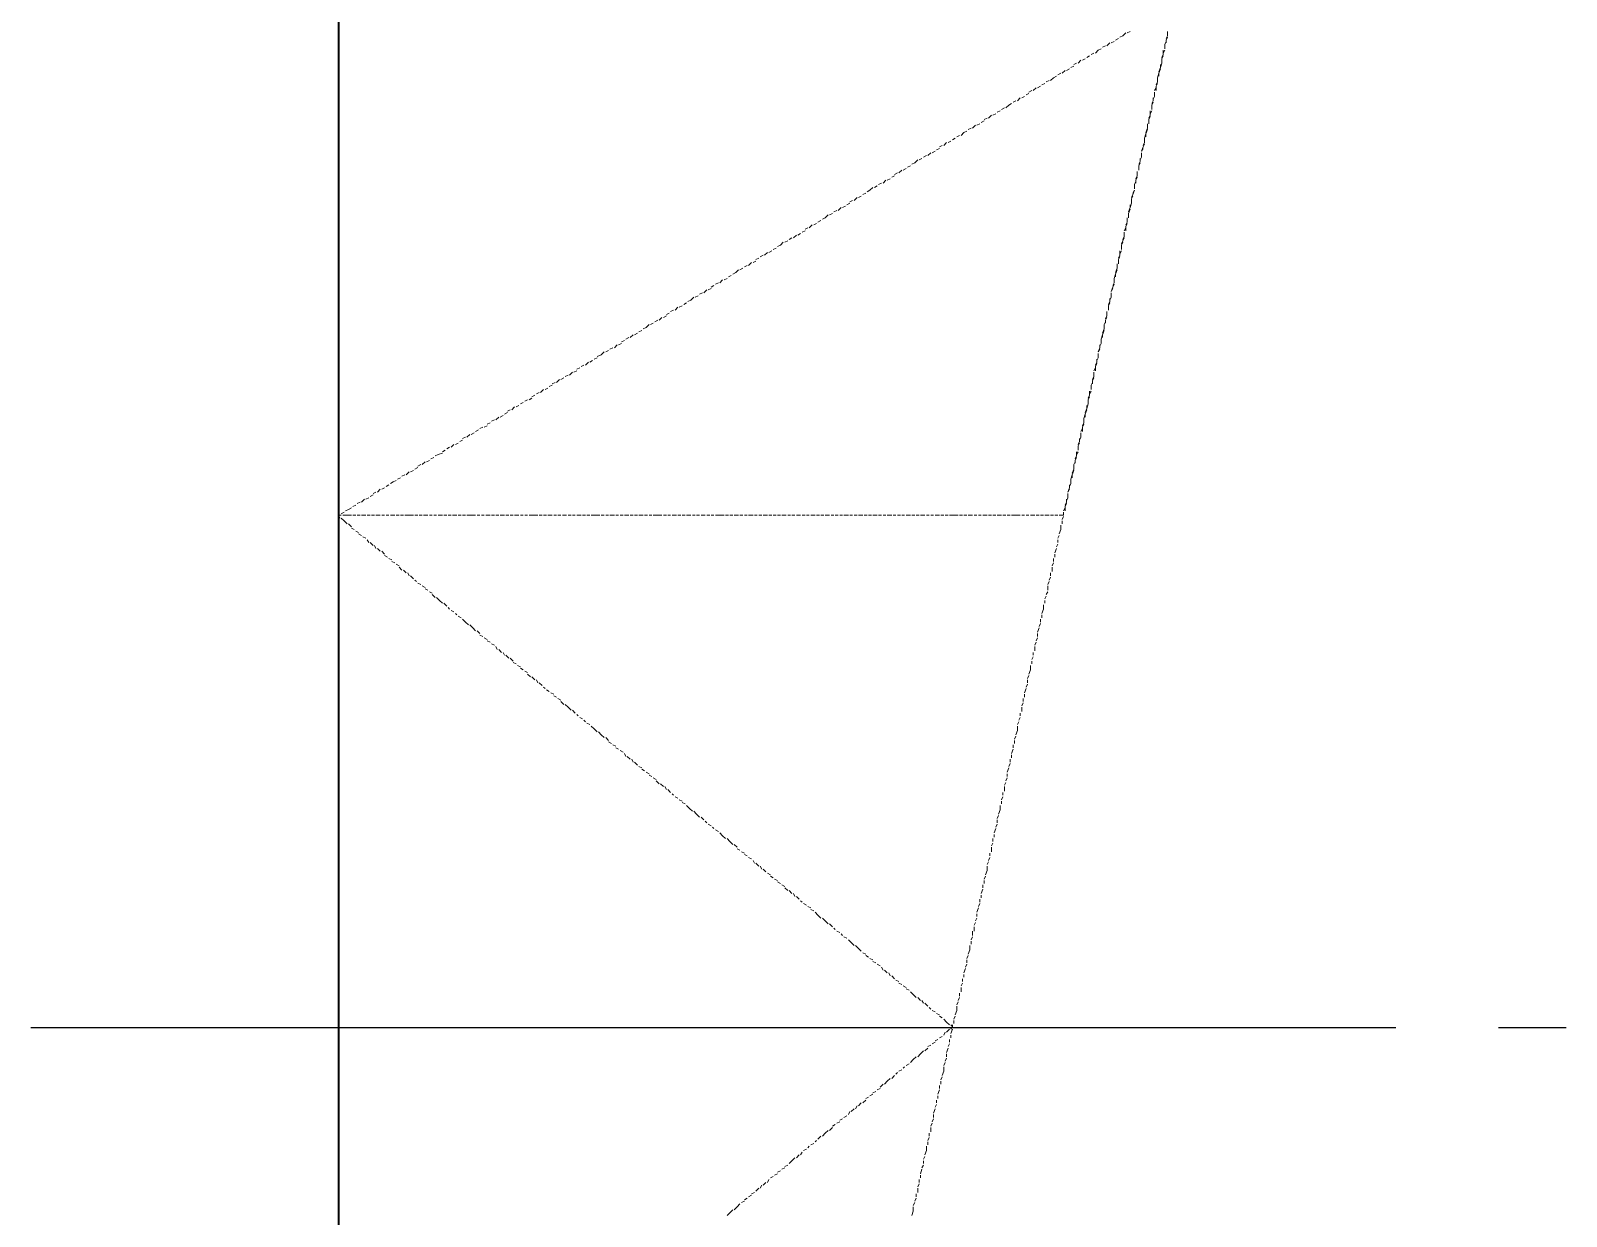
# Model space of a CAD drawing. Extents: x 8 to 21351, y 0 to 420.
# Drawn here: x 15657.5 to 15680, y 200.54 to 217.92 of the extents above; entities that cross this region are included whole.
import ezdxf

# ---------------------------------------------------------------- set-up
doc = ezdxf.new("R2010")
doc.units = 0

msp = doc.modelspace()

# ---------------------------------------------------------------- linework, layer by layer
at = {"color": 7, "lineweight": 40}
msp.add_line((15662.008, 262.065), (15662.008, 174.561), dxfattribs=at)
at = {"lineweight": 25}
for p, q in [((15662.008, 221.911), (15662.008, 201.909)), ((15677.502, 203.306), (15657.499, 203.306)), ((15679.999, 203.306), (15679.005, 203.306))]:
    msp.add_line(p, q, dxfattribs=at)
at = {"color": 7, "lineweight": 5}
for p, q in [((15662.008, 217.911), (15662.008, 217.847)), ((15662.008, 217.826), (15662.008, 217.784)), ((15673.395, 217.784), (15673.438, 217.805)), ((15673.459, 217.826), (15673.501, 217.847)), ((15673.501, 217.847), (15673.544, 217.89)), ((15673.565, 217.89), (15673.607, 217.911)), ((15674.157, 217.847), (15674.136, 217.805)), ((15674.136, 217.784), (15674.157, 217.826)), ((15674.157, 217.847), (15674.157, 217.911)), ((15674.157, 217.911), (15674.157, 217.869)), ((15662.008, 217.763), (15662.008, 217.72)), ((15662.008, 217.699), (15662.008, 217.636)), ((15662.008, 217.636), (15662.008, 217.572)), ((15673.036, 217.572), (15673.078, 217.593)), ((15673.099, 217.593), (15673.141, 217.636)), ((15673.141, 217.636), (15673.184, 217.657)), ((15673.205, 217.678), (15673.247, 217.699)), ((15673.268, 217.699), (15673.311, 217.742)), ((15673.332, 217.742), (15673.374, 217.763)), ((15674.094, 217.572), (15674.094, 217.636)), ((15674.115, 217.636), (15674.094, 217.593)), ((15674.115, 217.72), (15674.136, 217.763)), ((15674.115, 217.72), (15674.115, 217.657)), ((15674.115, 217.657), (15674.115, 217.699)), ((15674.136, 217.784), (15674.136, 217.742)), ((15662.008, 217.551), (15662.008, 217.509)), ((15662.008, 217.488), (15662.008, 217.445)), ((15662.008, 217.424), (15662.008, 217.361)), ((15672.676, 217.339), (15672.718, 217.361)), ((15672.739, 217.382), (15672.782, 217.403)), ((15672.782, 217.424), (15672.824, 217.445)), ((15672.845, 217.445), (15672.887, 217.488)), ((15672.909, 217.488), (15672.951, 217.509)), ((15672.972, 217.53), (15673.014, 217.551)), ((15674.052, 217.382), (15674.03, 217.318)), ((15674.03, 217.297), (15674.052, 217.361)), ((15674.073, 217.445), (15674.052, 217.382)), ((15674.052, 217.382), (15674.052, 217.424)), ((15674.094, 217.572), (15674.073, 217.53)), ((15674.073, 217.509), (15674.094, 217.551)), ((15674.073, 217.509), (15674.073, 217.466)), ((15674.073, 217.445), (15674.073, 217.488)), ((15662.008, 217.339), (15662.008, 217.297)), ((15662.008, 217.276), (15662.008, 217.233)), ((15662.008, 217.212), (15662.008, 217.149)), ((15662.008, 217.128), (15662.008, 217.085)), ((15672.316, 217.128), (15672.358, 217.149)), ((15672.379, 217.17), (15672.422, 217.191)), ((15672.443, 217.191), (15672.485, 217.233)), ((15672.485, 217.233), (15672.528, 217.255)), ((15672.549, 217.276), (15672.591, 217.297)), ((15672.612, 217.297), (15672.655, 217.339)), ((15674.009, 217.17), (15673.988, 217.128)), ((15673.988, 217.107), (15674.009, 217.149)), ((15674.009, 217.233), (15674.03, 217.297)), ((15674.009, 217.233), (15674.009, 217.191)), ((15674.009, 217.17), (15674.009, 217.212)), ((15674.03, 217.297), (15674.03, 217.255)), ((15662.008, 217.064), (15662.008, 217.022)), ((15662.008, 217.001), (15662.008, 216.937)), ((15662.008, 216.916), (15662.008, 216.874)), ((15671.956, 216.895), (15671.998, 216.937)), ((15672.02, 216.937), (15672.062, 216.958)), ((15672.083, 216.98), (15672.125, 217.001)), ((15672.125, 217.022), (15672.168, 217.043)), ((15672.189, 217.043), (15672.231, 217.085)), ((15672.252, 217.085), (15672.295, 217.107)), ((15673.967, 216.958), (15673.946, 216.916)), ((15673.946, 216.895), (15673.946, 216.937)), ((15673.967, 217.043), (15673.988, 217.085)), ((15673.967, 216.958), (15673.967, 217.022)), ((15673.967, 217.022), (15673.967, 216.98)), ((15673.988, 217.107), (15673.988, 217.043)), ((15662.008, 216.852), (15662.008, 216.81)), ((15662.008, 216.789), (15662.008, 216.726)), ((15662.008, 216.726), (15662.008, 216.662)), ((15671.533, 216.641), (15671.575, 216.683)), ((15671.596, 216.683), (15671.639, 216.704)), ((15671.66, 216.726), (15671.702, 216.747)), ((15671.723, 216.768), (15671.766, 216.789)), ((15671.787, 216.789), (15671.829, 216.831)), ((15671.829, 216.831), (15671.871, 216.852)), ((15671.893, 216.874), (15671.935, 216.895)), ((15673.903, 216.683), (15673.882, 216.641)), ((15673.903, 216.683), (15673.903, 216.747)), ((15673.925, 216.747), (15673.903, 216.704)), ((15673.946, 216.895), (15673.925, 216.852)), ((15673.925, 216.831), (15673.946, 216.874)), ((15673.925, 216.831), (15673.925, 216.768)), ((15673.925, 216.768), (15673.925, 216.81)), ((15662.008, 216.641), (15662.008, 216.599)), ((15662.008, 216.577), (15662.008, 216.535)), ((15662.008, 216.514), (15662.008, 216.45)), ((15671.236, 216.471), (15671.279, 216.493)), ((15671.3, 216.493), (15671.342, 216.535)), ((15671.363, 216.535), (15671.406, 216.556)), ((15671.427, 216.577), (15671.469, 216.599)), ((15671.469, 216.62), (15671.512, 216.641)), ((15673.861, 216.493), (15673.84, 216.429)), ((15673.84, 216.408), (15673.861, 216.471)), ((15673.861, 216.556), (15673.861, 216.493)), ((15673.861, 216.493), (15673.861, 216.535)), ((15673.882, 216.62), (15673.903, 216.662)), ((15673.882, 216.62), (15673.882, 216.577)), ((15673.882, 216.556), (15673.882, 216.599)), ((15662.008, 216.429), (15662.008, 216.387)), ((15662.008, 216.366), (15662.008, 216.323)), ((15662.008, 216.302), (15662.008, 216.239)), ((15670.813, 216.218), (15670.855, 216.239)), ((15670.877, 216.239), (15670.919, 216.281)), ((15670.94, 216.281), (15670.982, 216.302)), ((15671.004, 216.323), (15671.046, 216.345)), ((15671.067, 216.366), (15671.109, 216.387)), ((15671.131, 216.387), (15671.173, 216.429)), ((15671.173, 216.429), (15671.215, 216.45)), ((15673.819, 216.281), (15673.798, 216.239)), ((15673.798, 216.218), (15673.819, 216.26)), ((15673.819, 216.345), (15673.84, 216.408)), ((15673.819, 216.345), (15673.819, 216.302)), ((15673.819, 216.281), (15673.819, 216.323)), ((15673.84, 216.408), (15673.84, 216.366)), ((15662.008, 216.218), (15662.008, 216.175)), ((15662.008, 216.154), (15662.008, 216.112)), ((15662.008, 216.09), (15662.008, 216.027)), ((15662.008, 216.006), (15662.008, 215.964)), ((15670.453, 215.985), (15670.496, 216.027)), ((15670.517, 216.027), (15670.559, 216.048)), ((15670.58, 216.069), (15670.623, 216.09)), ((15670.644, 216.09), (15670.686, 216.133)), ((15670.707, 216.133), (15670.75, 216.154)), ((15670.771, 216.175), (15670.813, 216.196)), ((15673.755, 216.006), (15673.734, 215.964)), ((15673.776, 216.069), (15673.755, 216.027)), ((15673.755, 216.006), (15673.755, 216.048)), ((15673.798, 216.218), (15673.776, 216.154)), ((15673.776, 216.154), (15673.798, 216.196)), ((15673.776, 216.069), (15673.776, 216.133)), ((15673.776, 216.133), (15673.776, 216.09)), ((15662.008, 215.942), (15662.008, 215.9)), ((15662.008, 215.879), (15662.008, 215.815)), ((15662.008, 215.815), (15662.008, 215.752)), ((15670.115, 215.773), (15670.157, 215.794)), ((15670.157, 215.815), (15670.199, 215.836)), ((15670.22, 215.836), (15670.263, 215.879)), ((15670.284, 215.879), (15670.326, 215.9)), ((15670.347, 215.921), (15670.39, 215.942)), ((15670.411, 215.964), (15670.453, 215.985)), ((15673.713, 215.794), (15673.692, 215.752)), ((15673.713, 215.794), (15673.713, 215.858)), ((15673.713, 215.858), (15673.713, 215.815)), ((15673.734, 215.942), (15673.755, 215.985)), ((15673.734, 215.942), (15673.734, 215.879)), ((15673.734, 215.879), (15673.734, 215.921)), ((15662.008, 215.731), (15662.008, 215.688)), ((15662.008, 215.667), (15662.008, 215.625)), ((15662.008, 215.604), (15662.008, 215.54)), ((15669.755, 215.561), (15669.797, 215.583)), ((15669.797, 215.583), (15669.839, 215.625)), ((15669.861, 215.625), (15669.903, 215.646)), ((15669.924, 215.667), (15669.966, 215.688)), ((15669.988, 215.688), (15670.03, 215.731)), ((15670.051, 215.731), (15670.093, 215.752)), ((15673.649, 215.519), (15673.671, 215.583)), ((15673.671, 215.583), (15673.649, 215.54)), ((15673.671, 215.667), (15673.692, 215.709)), ((15673.671, 215.667), (15673.671, 215.604)), ((15673.671, 215.604), (15673.671, 215.646)), ((15673.692, 215.731), (15673.713, 215.773)), ((15673.692, 215.731), (15673.692, 215.688)), ((15662.008, 215.519), (15662.008, 215.477)), ((15662.008, 215.456), (15662.008, 215.413)), ((15662.008, 215.392), (15662.008, 215.328)), ((15669.331, 215.286), (15669.374, 215.328)), ((15669.395, 215.328), (15669.437, 215.35)), ((15669.458, 215.371), (15669.501, 215.392)), ((15669.501, 215.413), (15669.543, 215.434)), ((15669.564, 215.434), (15669.607, 215.477)), ((15669.628, 215.477), (15669.67, 215.498)), ((15669.691, 215.519), (15669.734, 215.54)), ((15673.607, 215.328), (15673.586, 215.265)), ((15673.628, 215.392), (15673.607, 215.328)), ((15673.607, 215.328), (15673.607, 215.371)), ((15673.649, 215.519), (15673.628, 215.477)), ((15673.628, 215.456), (15673.649, 215.498)), ((15673.628, 215.456), (15673.628, 215.413)), ((15673.628, 215.392), (15673.628, 215.434)), ((15662.008, 215.307), (15662.008, 215.265)), ((15662.008, 215.244), (15662.008, 215.202)), ((15662.008, 215.18), (15662.008, 215.117)), ((15669.035, 215.117), (15669.077, 215.138)), ((15669.099, 215.159), (15669.141, 215.18)), ((15669.141, 215.18), (15669.183, 215.223)), ((15669.204, 215.223), (15669.247, 215.244)), ((15669.268, 215.265), (15669.31, 215.286)), ((15673.565, 215.117), (15673.544, 215.075)), ((15673.565, 215.18), (15673.565, 215.138)), ((15673.565, 215.117), (15673.565, 215.159)), ((15673.586, 215.244), (15673.607, 215.307)), ((15673.586, 215.18), (15673.586, 215.244)), ((15673.586, 215.244), (15673.586, 215.202)), ((15662.008, 215.096), (15662.008, 215.053)), ((15662.008, 215.032), (15662.008, 214.99)), ((15662.008, 214.969), (15662.008, 214.905)), ((15662.008, 214.905), (15662.008, 214.842)), ((15668.612, 214.863), (15668.654, 214.884)), ((15668.675, 214.884), (15668.718, 214.926)), ((15668.739, 214.926), (15668.781, 214.947)), ((15668.802, 214.969), (15668.845, 214.99)), ((15668.845, 215.011), (15668.887, 215.032)), ((15668.908, 215.032), (15668.95, 215.075)), ((15668.972, 215.075), (15669.014, 215.096)), ((15673.522, 214.905), (15673.501, 214.863)), ((15673.501, 214.842), (15673.522, 214.884)), ((15673.522, 214.99), (15673.544, 215.032)), ((15673.522, 214.905), (15673.522, 214.969)), ((15673.522, 214.969), (15673.522, 214.926)), ((15673.544, 215.053), (15673.565, 215.096)), ((15673.544, 215.053), (15673.544, 214.99)), ((15662.008, 214.821), (15662.008, 214.778)), ((15662.008, 214.757), (15662.008, 214.715)), ((15662.008, 214.693), (15662.008, 214.63)), ((15668.252, 214.63), (15668.294, 214.672)), ((15668.315, 214.672), (15668.358, 214.693)), ((15668.379, 214.715), (15668.421, 214.736)), ((15668.442, 214.757), (15668.485, 214.778)), ((15668.485, 214.778), (15668.527, 214.821)), ((15668.548, 214.821), (15668.591, 214.842)), ((15673.459, 214.63), (15673.459, 214.693)), ((15673.48, 214.693), (15673.459, 214.651)), ((15673.501, 214.842), (15673.48, 214.799)), ((15673.48, 214.778), (15673.501, 214.821)), ((15673.48, 214.778), (15673.48, 214.715)), ((15673.48, 214.715), (15673.48, 214.757)), ((15662.008, 214.609), (15662.008, 214.566)), ((15662.008, 214.545), (15662.008, 214.503)), ((15662.008, 214.482), (15662.008, 214.418)), ((15667.892, 214.418), (15667.934, 214.44)), ((15667.956, 214.461), (15667.998, 214.482)), ((15668.019, 214.482), (15668.061, 214.524)), ((15668.083, 214.524), (15668.125, 214.545)), ((15668.125, 214.566), (15668.167, 214.588)), ((15668.188, 214.609), (15668.231, 214.63)), ((15673.417, 214.44), (15673.395, 214.376)), ((15673.417, 214.503), (15673.417, 214.44)), ((15673.417, 214.44), (15673.417, 214.482)), ((15673.459, 214.63), (15673.438, 214.588)), ((15673.438, 214.566), (15673.459, 214.609)), ((15673.438, 214.566), (15673.438, 214.524)), ((15673.438, 214.503), (15673.438, 214.545)), ((15662.008, 214.397), (15662.008, 214.355)), ((15662.008, 214.334), (15662.008, 214.291)), ((15662.008, 214.27), (15662.008, 214.207)), ((15667.532, 214.207), (15667.575, 214.228)), ((15667.596, 214.228), (15667.638, 214.27)), ((15667.659, 214.27), (15667.702, 214.291)), ((15667.723, 214.312), (15667.765, 214.334)), ((15667.786, 214.355), (15667.829, 214.376)), ((15667.829, 214.376), (15667.871, 214.418)), ((15673.374, 214.228), (15673.353, 214.185)), ((15673.353, 214.164), (15673.374, 214.207)), ((15673.374, 214.291), (15673.395, 214.355)), ((15673.374, 214.291), (15673.374, 214.249)), ((15673.374, 214.228), (15673.374, 214.27)), ((15673.395, 214.355), (15673.417, 214.418)), ((15673.395, 214.355), (15673.395, 214.312)), ((15662.008, 214.185), (15662.008, 214.143)), ((15662.008, 214.122), (15662.008, 214.08)), ((15662.008, 214.059), (15662.008, 213.995)), ((15662.008, 213.995), (15662.008, 213.931)), ((15667.172, 213.974), (15667.215, 214.016)), ((15667.236, 214.016), (15667.278, 214.037)), ((15667.299, 214.059), (15667.342, 214.08)), ((15667.363, 214.08), (15667.405, 214.122)), ((15667.426, 214.122), (15667.469, 214.143)), ((15667.469, 214.164), (15667.511, 214.185)), ((15673.332, 214.016), (15673.311, 213.974)), ((15673.311, 213.953), (15673.311, 213.995)), ((15673.353, 214.164), (15673.332, 214.101)), ((15673.332, 214.101), (15673.353, 214.143)), ((15673.332, 214.016), (15673.332, 214.08)), ((15673.332, 214.08), (15673.332, 214.037)), ((15662.008, 213.91), (15662.008, 213.868)), ((15662.008, 213.847), (15662.008, 213.804)), ((15662.008, 213.783), (15662.008, 213.72)), ((15666.813, 213.762), (15666.855, 213.783)), ((15666.876, 213.804), (15666.918, 213.826)), ((15666.94, 213.826), (15666.982, 213.868)), ((15667.003, 213.868), (15667.045, 213.889)), ((15667.067, 213.91), (15667.109, 213.931)), ((15667.13, 213.953), (15667.172, 213.974)), ((15673.268, 213.741), (15673.268, 213.804)), ((15673.268, 213.804), (15673.268, 213.762)), ((15673.311, 213.953), (15673.29, 213.91)), ((15673.29, 213.889), (15673.311, 213.931)), ((15673.29, 213.889), (15673.29, 213.826)), ((15673.29, 213.826), (15673.29, 213.868)), ((15662.008, 213.699), (15662.008, 213.656)), ((15662.008, 213.635), (15662.008, 213.593)), ((15662.008, 213.572), (15662.008, 213.508)), ((15666.41, 213.508), (15666.453, 213.529)), ((15666.474, 213.55), (15666.516, 213.572)), ((15666.516, 213.572), (15666.559, 213.614)), ((15666.58, 213.614), (15666.622, 213.635)), ((15666.643, 213.656), (15666.686, 213.678)), ((15666.707, 213.678), (15666.749, 213.72)), ((15666.77, 213.72), (15666.813, 213.741)), ((15673.226, 213.55), (15673.205, 213.487)), ((15673.205, 213.466), (15673.226, 213.529)), ((15673.226, 213.614), (15673.247, 213.656)), ((15673.226, 213.614), (15673.226, 213.55)), ((15673.226, 213.55), (15673.226, 213.593)), ((15673.268, 213.741), (15673.247, 213.699)), ((15673.247, 213.678), (15673.268, 213.72)), ((15673.247, 213.678), (15673.247, 213.635)), ((15662.008, 213.487), (15662.008, 213.445)), ((15662.008, 213.423), (15662.008, 213.381)), ((15662.008, 213.36), (15662.008, 213.297)), ((15666.051, 213.275), (15666.093, 213.318)), ((15666.114, 213.318), (15666.156, 213.339)), ((15666.156, 213.36), (15666.199, 213.381)), ((15666.22, 213.402), (15666.262, 213.423)), ((15666.283, 213.423), (15666.326, 213.466)), ((15666.347, 213.466), (15666.389, 213.487)), ((15673.184, 213.339), (15673.163, 213.297)), ((15673.163, 213.275), (15673.163, 213.318)), ((15673.184, 213.402), (15673.205, 213.466)), ((15673.184, 213.402), (15673.184, 213.36)), ((15673.184, 213.339), (15673.184, 213.381)), ((15673.205, 213.466), (15673.205, 213.423)), ((15662.008, 213.275), (15662.008, 213.233)), ((15662.008, 213.212), (15662.008, 213.169)), ((15662.008, 213.148), (15662.008, 213.085)), ((15662.008, 213.085), (15662.008, 213.021)), ((15665.691, 213.064), (15665.733, 213.085)), ((15665.754, 213.106), (15665.797, 213.127)), ((15665.797, 213.148), (15665.86, 213.169)), ((15665.86, 213.169), (15665.902, 213.212)), ((15665.924, 213.212), (15665.966, 213.233)), ((15665.987, 213.254), (15666.029, 213.275)), ((15673.141, 213.127), (15673.12, 213.085)), ((15673.12, 213.064), (15673.12, 213.106)), ((15673.163, 213.275), (15673.141, 213.212)), ((15673.141, 213.212), (15673.163, 213.254)), ((15673.141, 213.127), (15673.141, 213.191)), ((15673.141, 213.191), (15673.141, 213.148)), ((15662.008, 213), (15662.008, 212.958)), ((15662.008, 212.937), (15662.008, 212.894)), ((15662.008, 212.873), (15662.008, 212.81)), ((15665.331, 212.852), (15665.373, 212.873)), ((15665.394, 212.873), (15665.437, 212.916)), ((15665.458, 212.916), (15665.5, 212.937)), ((15665.5, 212.958), (15665.543, 212.979)), ((15665.564, 213), (15665.606, 213.021)), ((15665.627, 213.021), (15665.67, 213.064)), ((15673.078, 212.852), (15673.057, 212.81)), ((15673.078, 212.937), (15673.099, 212.979)), ((15673.078, 212.852), (15673.078, 212.916)), ((15673.078, 212.916), (15673.078, 212.873)), ((15673.12, 213.064), (15673.099, 213.021)), ((15673.099, 213), (15673.12, 213.042)), ((15673.099, 213), (15673.099, 212.937)), ((15662.008, 212.788), (15662.008, 212.746)), ((15662.008, 212.725), (15662.008, 212.683)), ((15662.008, 212.661), (15662.008, 212.598)), ((15664.971, 212.619), (15665.013, 212.661)), ((15665.035, 212.661), (15665.077, 212.683)), ((15665.098, 212.704), (15665.14, 212.725)), ((15665.14, 212.746), (15665.183, 212.767)), ((15665.204, 212.767), (15665.246, 212.81)), ((15665.267, 212.81), (15665.31, 212.831)), ((15673.014, 212.577), (15673.014, 212.64)), ((15673.036, 212.64), (15673.014, 212.598)), ((15673.036, 212.725), (15673.057, 212.767)), ((15673.036, 212.725), (15673.036, 212.661)), ((15673.036, 212.661), (15673.036, 212.704)), ((15673.057, 212.788), (15673.078, 212.831)), ((15673.057, 212.788), (15673.057, 212.746)), ((15662.008, 212.577), (15662.008, 212.535)), ((15662.008, 212.513), (15662.008, 212.471)), ((15662.008, 212.45), (15662.008, 212.386)), ((15664.548, 212.365), (15664.59, 212.407)), ((15664.611, 212.407), (15664.654, 212.429)), ((15664.675, 212.45), (15664.717, 212.471)), ((15664.738, 212.492), (15664.781, 212.513)), ((15664.802, 212.513), (15664.844, 212.535)), ((15664.844, 212.556), (15664.886, 212.577)), ((15664.908, 212.598), (15664.95, 212.619)), ((15672.993, 212.45), (15672.972, 212.386)), ((15672.972, 212.386), (15672.972, 212.429)), ((15673.014, 212.577), (15672.993, 212.535)), ((15672.993, 212.513), (15673.014, 212.556)), ((15672.993, 212.513), (15672.993, 212.471)), ((15672.993, 212.45), (15672.993, 212.492)), ((15662.008, 212.365), (15662.008, 212.323)), ((15662.008, 212.302), (15662.008, 212.259)), ((15662.008, 212.238), (15662.008, 212.175)), ((15664.251, 212.196), (15664.294, 212.217)), ((15664.315, 212.217), (15664.357, 212.259)), ((15664.378, 212.259), (15664.421, 212.28)), ((15664.442, 212.302), (15664.484, 212.323)), ((15664.484, 212.344), (15664.527, 212.365)), ((15672.93, 212.238), (15672.951, 212.302)), ((15672.93, 212.238), (15672.93, 212.196)), ((15672.93, 212.175), (15672.93, 212.217)), ((15672.972, 212.386), (15672.951, 212.323)), ((15672.951, 212.302), (15672.972, 212.365)), ((15672.951, 212.302), (15672.951, 212.259)), ((15662.008, 212.175), (15662.008, 212.111)), ((15662.008, 212.09), (15662.008, 212.048)), ((15662.008, 212.026), (15662.008, 211.984)), ((15662.008, 211.963), (15662.008, 211.899)), ((15663.828, 211.942), (15663.87, 211.963)), ((15663.892, 211.963), (15663.934, 212.005)), ((15663.955, 212.005), (15663.997, 212.026)), ((15664.019, 212.048), (15664.061, 212.069)), ((15664.082, 212.09), (15664.124, 212.111)), ((15664.146, 212.111), (15664.188, 212.132)), ((15664.188, 212.154), (15664.23, 212.175)), ((15672.887, 211.963), (15672.866, 211.921)), ((15672.887, 212.048), (15672.909, 212.09)), ((15672.887, 211.963), (15672.887, 212.026)), ((15672.887, 212.026), (15672.887, 211.984)), ((15672.93, 212.175), (15672.909, 212.132)), ((15672.909, 212.111), (15672.93, 212.154)), ((15672.909, 212.111), (15672.909, 212.048)), ((15662.008, 211.878), (15662.008, 211.836)), ((15662.008, 211.815), (15662.008, 211.773)), ((15662.008, 211.751), (15662.008, 211.688)), ((15663.468, 211.709), (15663.532, 211.73)), ((15663.532, 211.751), (15663.574, 211.773)), ((15663.595, 211.794), (15663.638, 211.815)), ((15663.659, 211.815), (15663.701, 211.857)), ((15663.722, 211.857), (15663.765, 211.878)), ((15663.786, 211.899), (15663.828, 211.921)), ((15672.824, 211.688), (15672.824, 211.751)), ((15672.845, 211.751), (15672.824, 211.709)), ((15672.866, 211.899), (15672.845, 211.857)), ((15672.845, 211.836), (15672.866, 211.878)), ((15672.845, 211.836), (15672.845, 211.773)), ((15672.845, 211.773), (15672.845, 211.815)), ((15672.866, 211.899), (15672.866, 211.942)), ((15662.008, 211.667), (15662.008, 211.624)), ((15662.008, 211.603), (15662.008, 211.561)), ((15662.008, 211.54), (15662.008, 211.476)), ((15663.13, 211.497), (15663.172, 211.518)), ((15663.172, 211.54), (15663.214, 211.561)), ((15663.235, 211.561), (15663.278, 211.603)), ((15663.299, 211.603), (15663.341, 211.624)), ((15663.362, 211.645), (15663.405, 211.667)), ((15663.426, 211.688), (15663.468, 211.709)), ((15672.782, 211.561), (15672.803, 211.603)), ((15672.782, 211.561), (15672.782, 211.497)), ((15672.782, 211.497), (15672.782, 211.54)), ((15672.824, 211.688), (15672.803, 211.645)), ((15672.803, 211.624), (15672.824, 211.667)), ((15672.803, 211.624), (15672.803, 211.582)), ((15662.008, 211.455), (15662.008, 211.413)), ((15662.008, 211.392), (15662.008, 211.349)), ((15662.008, 211.328), (15662.008, 211.264)), ((15662.77, 211.286), (15662.812, 211.307)), ((15662.812, 211.307), (15662.854, 211.328)), ((15662.876, 211.349), (15662.918, 211.37)), ((15662.939, 211.392), (15662.981, 211.413)), ((15663.003, 211.413), (15663.045, 211.455)), ((15663.066, 211.455), (15663.108, 211.476)), ((15672.739, 211.286), (15672.718, 211.243)), ((15672.739, 211.349), (15672.76, 211.413)), ((15672.739, 211.349), (15672.739, 211.307)), ((15672.739, 211.286), (15672.739, 211.328)), ((15672.782, 211.497), (15672.76, 211.434)), ((15672.76, 211.413), (15672.782, 211.476)), ((15672.76, 211.413), (15672.76, 211.37)), ((15662.008, 211.264), (15662.008, 211.201)), ((15662.008, 211.18), (15662.008, 211.137)), ((15662.008, 211.116), (15662.008, 211.074)), ((15662.008, 211.053), (15662.008, 210.989)), ((15662.346, 211.011), (15662.389, 211.053)), ((15662.41, 211.053), (15662.452, 211.074)), ((15662.473, 211.095), (15662.516, 211.116)), ((15662.516, 211.137), (15662.558, 211.159)), ((15662.579, 211.159), (15662.622, 211.201)), ((15662.643, 211.201), (15662.685, 211.222)), ((15662.706, 211.243), (15662.749, 211.264)), ((15672.697, 211.074), (15672.676, 211.032)), ((15672.676, 211.011), (15672.676, 211.053)), ((15672.718, 211.222), (15672.697, 211.159)), ((15672.697, 211.159), (15672.718, 211.201)), ((15672.697, 211.074), (15672.697, 211.137)), ((15672.697, 211.137), (15672.697, 211.095)), ((15672.718, 211.222), (15672.718, 211.264)), ((15662.008, 210.968), (15662.008, 210.926)), ((15662.008, 210.905), (15662.008, 210.862)), ((15662.008, 210.841), (15662.008, 210.778)), ((15662.05, 210.841), (15662.092, 210.862)), ((15662.114, 210.883), (15662.156, 210.905)), ((15662.156, 210.905), (15662.198, 210.926)), ((15662.219, 210.947), (15662.262, 210.968)), ((15662.283, 210.989), (15662.325, 211.011)), ((15672.633, 210.883), (15672.655, 210.926)), ((15672.633, 210.82), (15672.633, 210.862)), ((15672.633, 210.862), (15672.633, 210.82)), ((15672.676, 211.011), (15672.655, 210.968)), ((15672.655, 210.947), (15672.676, 210.989)), ((15672.655, 210.947), (15672.655, 210.883)), ((15662.008, 210.82), (15662.05, 210.82)), ((15662.029, 210.778), (15662.008, 210.82)), ((15662.008, 210.82), (15662.029, 210.82)), ((15662.008, 210.756), (15662.008, 210.714)), ((15662.008, 210.693), (15662.008, 210.651)), ((15662.008, 210.63), (15662.008, 210.566)), ((15662.092, 210.735), (15662.05, 210.778)), ((15662.071, 210.82), (15662.135, 210.82)), ((15662.135, 210.693), (15662.092, 210.735)), ((15662.135, 210.82), (15662.198, 210.82)), ((15662.198, 210.651), (15662.156, 210.693)), ((15662.241, 210.608), (15662.198, 210.63)), ((15662.219, 210.82), (15662.262, 210.82)), ((15662.283, 210.82), (15662.325, 210.82)), ((15662.346, 210.82), (15662.41, 210.82)), ((15662.431, 210.82), (15662.473, 210.82)), ((15662.495, 210.82), (15662.537, 210.82)), ((15662.558, 210.82), (15662.622, 210.82)), ((15662.643, 210.82), (15662.685, 210.82)), ((15662.706, 210.82), (15662.749, 210.82)), ((15662.77, 210.82), (15662.833, 210.82)), ((15662.854, 210.82), (15662.897, 210.82)), ((15662.918, 210.82), (15662.96, 210.82)), ((15662.981, 210.82), (15663.045, 210.82)), ((15663.045, 210.82), (15663.108, 210.82)), ((15663.13, 210.82), (15663.172, 210.82)), ((15663.193, 210.82), (15663.235, 210.82)), ((15663.257, 210.82), (15663.32, 210.82)), ((15663.341, 210.82), (15663.384, 210.82)), ((15663.405, 210.82), (15663.447, 210.82)), ((15663.468, 210.82), (15663.532, 210.82)), ((15663.553, 210.82), (15663.595, 210.82)), ((15663.616, 210.82), (15663.659, 210.82)), ((15663.68, 210.82), (15663.743, 210.82)), ((15663.765, 210.82), (15663.807, 210.82)), ((15663.828, 210.82), (15663.87, 210.82)), ((15663.892, 210.82), (15663.955, 210.82)), ((15663.955, 210.82), (15664.019, 210.82)), ((15664.04, 210.82), (15664.082, 210.82)), ((15664.103, 210.82), (15664.146, 210.82)), ((15664.167, 210.82), (15664.23, 210.82)), ((15664.251, 210.82), (15664.294, 210.82)), ((15664.315, 210.82), (15664.357, 210.82)), ((15664.378, 210.82), (15664.442, 210.82)), ((15664.463, 210.82), (15664.505, 210.82)), ((15664.527, 210.82), (15664.569, 210.82)), ((15664.59, 210.82), (15664.654, 210.82)), ((15664.675, 210.82), (15664.717, 210.82)), ((15664.738, 210.82), (15664.781, 210.82)), ((15664.802, 210.82), (15664.865, 210.82)), ((15664.865, 210.82), (15664.929, 210.82)), ((15664.95, 210.82), (15664.992, 210.82)), ((15665.013, 210.82), (15665.056, 210.82)), ((15665.077, 210.82), (15665.14, 210.82)), ((15665.162, 210.82), (15665.204, 210.82)), ((15665.225, 210.82), (15665.267, 210.82)), ((15665.289, 210.82), (15665.352, 210.82)), ((15665.373, 210.82), (15665.416, 210.82)), ((15665.437, 210.82), (15665.479, 210.82)), ((15665.5, 210.82), (15665.564, 210.82)), ((15665.585, 210.82), (15665.627, 210.82)), ((15665.648, 210.82), (15665.691, 210.82)), ((15665.712, 210.82), (15665.775, 210.82)), ((15665.775, 210.82), (15665.839, 210.82)), ((15665.86, 210.82), (15665.902, 210.82)), ((15665.924, 210.82), (15665.966, 210.82)), ((15665.987, 210.82), (15666.051, 210.82)), ((15666.072, 210.82), (15666.114, 210.82)), ((15666.135, 210.82), (15666.178, 210.82)), ((15666.199, 210.82), (15666.262, 210.82)), ((15666.283, 210.82), (15666.326, 210.82)), ((15666.347, 210.82), (15666.389, 210.82)), ((15666.41, 210.82), (15666.474, 210.82)), ((15666.495, 210.82), (15666.537, 210.82)), ((15666.559, 210.82), (15666.601, 210.82)), ((15666.622, 210.82), (15666.686, 210.82)), ((15666.686, 210.82), (15666.749, 210.82)), ((15666.77, 210.82), (15666.813, 210.82)), ((15666.834, 210.82), (15666.876, 210.82)), ((15666.897, 210.82), (15666.961, 210.82)), ((15666.982, 210.82), (15667.024, 210.82)), ((15667.045, 210.82), (15667.088, 210.82)), ((15667.109, 210.82), (15667.172, 210.82)), ((15667.194, 210.82), (15667.236, 210.82)), ((15667.257, 210.82), (15667.299, 210.82)), ((15667.321, 210.82), (15667.384, 210.82)), ((15667.405, 210.82), (15667.448, 210.82)), ((15667.469, 210.82), (15667.511, 210.82)), ((15667.532, 210.82), (15667.596, 210.82)), ((15667.596, 210.82), (15667.659, 210.82)), ((15667.68, 210.82), (15667.723, 210.82)), ((15667.744, 210.82), (15667.786, 210.82)), ((15667.807, 210.82), (15667.871, 210.82)), ((15667.892, 210.82), (15667.934, 210.82)), ((15667.956, 210.82), (15667.998, 210.82)), ((15668.019, 210.82), (15668.083, 210.82)), ((15668.104, 210.82), (15668.146, 210.82)), ((15668.167, 210.82), (15668.21, 210.82)), ((15668.231, 210.82), (15668.294, 210.82)), ((15668.315, 210.82), (15668.358, 210.82)), ((15668.379, 210.82), (15668.421, 210.82)), ((15668.442, 210.82), (15668.485, 210.82)), ((15668.506, 210.82), (15668.569, 210.82)), ((15668.591, 210.82), (15668.633, 210.82)), ((15668.654, 210.82), (15668.696, 210.82)), ((15668.718, 210.82), (15668.781, 210.82)), ((15668.802, 210.82), (15668.845, 210.82)), ((15668.866, 210.82), (15668.908, 210.82)), ((15668.929, 210.82), (15668.993, 210.82)), ((15669.014, 210.82), (15669.056, 210.82)), ((15669.077, 210.82), (15669.12, 210.82)), ((15669.141, 210.82), (15669.204, 210.82)), ((15669.226, 210.82), (15669.268, 210.82)), ((15669.289, 210.82), (15669.331, 210.82)), ((15669.353, 210.82), (15669.395, 210.82)), ((15669.416, 210.82), (15669.48, 210.82)), ((15669.501, 210.82), (15669.543, 210.82)), ((15669.564, 210.82), (15669.607, 210.82)), ((15669.628, 210.82), (15669.691, 210.82)), ((15669.712, 210.82), (15669.755, 210.82)), ((15669.776, 210.82), (15669.818, 210.82)), ((15669.839, 210.82), (15669.903, 210.82)), ((15669.924, 210.82), (15669.966, 210.82)), ((15669.988, 210.82), (15670.03, 210.82)), ((15670.051, 210.82), (15670.115, 210.82)), ((15670.136, 210.82), (15670.178, 210.82)), ((15670.199, 210.82), (15670.242, 210.82)), ((15670.263, 210.82), (15670.305, 210.82)), ((15670.326, 210.82), (15670.39, 210.82)), ((15670.411, 210.82), (15670.453, 210.82)), ((15670.474, 210.82), (15670.517, 210.82)), ((15670.538, 210.82), (15670.601, 210.82)), ((15670.623, 210.82), (15670.665, 210.82)), ((15670.686, 210.82), (15670.728, 210.82)), ((15670.75, 210.82), (15670.813, 210.82)), ((15670.834, 210.82), (15670.877, 210.82)), ((15670.898, 210.82), (15670.94, 210.82)), ((15670.961, 210.82), (15671.025, 210.82)), ((15671.025, 210.82), (15671.088, 210.82)), ((15671.109, 210.82), (15671.152, 210.82)), ((15671.173, 210.82), (15671.215, 210.82)), ((15671.236, 210.82), (15671.3, 210.82)), ((15671.321, 210.82), (15671.363, 210.82)), ((15671.385, 210.82), (15671.427, 210.82)), ((15671.448, 210.82), (15671.512, 210.82)), ((15671.533, 210.82), (15671.575, 210.82)), ((15671.596, 210.82), (15671.639, 210.82)), ((15671.66, 210.82), (15671.723, 210.82)), ((15671.744, 210.82), (15671.787, 210.82)), ((15671.808, 210.82), (15671.85, 210.82)), ((15671.871, 210.82), (15671.935, 210.82)), ((15671.935, 210.82), (15671.998, 210.82)), ((15672.02, 210.82), (15672.062, 210.82)), ((15672.083, 210.82), (15672.125, 210.82)), ((15672.147, 210.82), (15672.21, 210.82)), ((15672.231, 210.82), (15672.274, 210.82)), ((15672.295, 210.82), (15672.337, 210.82)), ((15672.358, 210.82), (15672.422, 210.82)), ((15672.443, 210.82), (15672.485, 210.82)), ((15672.506, 210.82), (15672.549, 210.82)), ((15672.57, 210.82), (15672.633, 210.82)), ((15672.591, 210.608), (15672.57, 210.545)), ((15672.591, 210.672), (15672.591, 210.608)), ((15672.633, 210.799), (15672.612, 210.756)), ((15672.612, 210.735), (15672.612, 210.693)), ((15662.008, 210.545), (15662.008, 210.502)), ((15662.008, 210.481), (15662.008, 210.439)), ((15662.008, 210.418), (15662.008, 210.354)), ((15662.304, 210.566), (15662.262, 210.587)), ((15662.346, 210.524), (15662.304, 210.545)), ((15662.41, 210.481), (15662.368, 210.502)), ((15662.452, 210.418), (15662.431, 210.46)), ((15662.516, 210.375), (15662.473, 210.418)), ((15672.549, 210.397), (15672.528, 210.354)), ((15672.57, 210.524), (15672.549, 210.481)), ((15672.549, 210.46), (15672.549, 210.418)), ((15662.008, 210.354), (15662.008, 210.291)), ((15662.008, 210.27), (15662.008, 210.227)), ((15662.008, 210.206), (15662.008, 210.164)), ((15662.558, 210.333), (15662.537, 210.375)), ((15662.622, 210.291), (15662.579, 210.333)), ((15662.685, 210.249), (15662.643, 210.291)), ((15662.727, 210.206), (15662.685, 210.227)), ((15662.791, 210.164), (15662.749, 210.185)), ((15672.485, 210.185), (15672.485, 210.143)), ((15672.528, 210.333), (15672.506, 210.27)), ((15672.506, 210.249), (15672.506, 210.206)), ((15662.008, 210.143), (15662.008, 210.079)), ((15662.008, 210.058), (15662.008, 210.016)), ((15662.008, 209.994), (15662.008, 209.952)), ((15662.008, 209.931), (15662.008, 209.868)), ((15662.833, 210.121), (15662.791, 210.143)), ((15662.897, 210.079), (15662.854, 210.1)), ((15662.939, 210.016), (15662.897, 210.058)), ((15663.003, 209.973), (15662.96, 210.016)), ((15663.045, 209.931), (15663.024, 209.973)), ((15663.108, 209.889), (15663.066, 209.931)), ((15672.443, 209.973), (15672.443, 209.931)), ((15672.485, 210.121), (15672.464, 210.079)), ((15672.464, 210.058), (15672.464, 209.994)), ((15662.008, 209.846), (15662.008, 209.804)), ((15662.008, 209.783), (15662.008, 209.74)), ((15662.008, 209.719), (15662.008, 209.656)), ((15663.151, 209.846), (15663.13, 209.868)), ((15663.214, 209.804), (15663.172, 209.825)), ((15663.278, 209.762), (15663.235, 209.783)), ((15663.32, 209.719), (15663.278, 209.74)), ((15672.422, 209.846), (15672.401, 209.804)), ((15672.401, 209.783), (15672.401, 209.719)), ((15672.443, 209.91), (15672.422, 209.868)), ((15662.008, 209.635), (15662.008, 209.592)), ((15662.008, 209.571), (15662.008, 209.529)), ((15662.008, 209.508), (15662.008, 209.444)), ((15663.384, 209.677), (15663.341, 209.698)), ((15663.426, 209.613), (15663.384, 209.656)), ((15663.489, 209.571), (15663.447, 209.613)), ((15663.532, 209.529), (15663.489, 209.571)), ((15663.595, 209.486), (15663.553, 209.529)), ((15672.337, 209.508), (15672.337, 209.444)), ((15672.379, 209.635), (15672.358, 209.592)), ((15672.358, 209.571), (15672.358, 209.529)), ((15672.401, 209.698), (15672.379, 209.656)), ((15662.008, 209.444), (15662.008, 209.381)), ((15662.008, 209.359), (15662.008, 209.317)), ((15662.008, 209.296), (15662.008, 209.254)), ((15663.638, 209.444), (15663.616, 209.465)), ((15663.701, 209.402), (15663.659, 209.423)), ((15663.743, 209.359), (15663.722, 209.381)), ((15663.807, 209.317), (15663.765, 209.338)), ((15663.87, 209.254), (15663.828, 209.296)), ((15663.913, 209.211), (15663.87, 209.254)), ((15672.295, 209.296), (15672.295, 209.254)), ((15672.337, 209.444), (15672.316, 209.381)), ((15672.316, 209.359), (15672.316, 209.317)), ((15662.008, 209.232), (15662.008, 209.169)), ((15662.008, 209.148), (15662.008, 209.106)), ((15662.008, 209.084), (15662.008, 209.042)), ((15663.976, 209.169), (15663.934, 209.211)), ((15664.019, 209.127), (15663.976, 209.169)), ((15664.082, 209.084), (15664.04, 209.127)), ((15664.124, 209.042), (15664.082, 209.063)), ((15672.274, 209.169), (15672.252, 209.106)), ((15672.252, 209.084), (15672.252, 209.042)), ((15672.295, 209.232), (15672.274, 209.19)), ((15662.008, 209.021), (15662.008, 208.957)), ((15662.008, 208.936), (15662.008, 208.894)), ((15662.008, 208.873), (15662.008, 208.83)), ((15662.008, 208.809), (15662.008, 208.746)), ((15664.188, 209), (15664.146, 209.021)), ((15664.23, 208.957), (15664.188, 208.978)), ((15664.294, 208.915), (15664.251, 208.936)), ((15664.336, 208.851), (15664.315, 208.894)), ((15664.4, 208.809), (15664.357, 208.851)), ((15664.442, 208.767), (15664.421, 208.809)), ((15672.189, 208.809), (15672.189, 208.767)), ((15672.231, 208.957), (15672.21, 208.915)), ((15672.21, 208.894), (15672.21, 208.83)), ((15672.252, 209.021), (15672.231, 208.978)), ((15662.008, 208.725), (15662.008, 208.682)), ((15662.008, 208.661), (15662.008, 208.619)), ((15662.008, 208.597), (15662.008, 208.534)), ((15664.505, 208.725), (15664.463, 208.767)), ((15664.569, 208.682), (15664.527, 208.725)), ((15664.611, 208.64), (15664.569, 208.661)), ((15664.675, 208.597), (15664.632, 208.619)), ((15672.147, 208.619), (15672.147, 208.555)), ((15672.189, 208.746), (15672.168, 208.703)), ((15672.168, 208.682), (15672.168, 208.64)), ((15662.008, 208.534), (15662.008, 208.47)), ((15662.008, 208.449), (15662.008, 208.407)), ((15662.008, 208.386), (15662.008, 208.343)), ((15664.717, 208.555), (15664.675, 208.576)), ((15664.781, 208.513), (15664.738, 208.534)), ((15664.823, 208.449), (15664.781, 208.492)), ((15664.886, 208.407), (15664.844, 208.449)), ((15664.929, 208.365), (15664.908, 208.407)), ((15664.992, 208.322), (15664.95, 208.365)), ((15672.125, 208.47), (15672.104, 208.428)), ((15672.104, 208.407), (15672.104, 208.365)), ((15672.147, 208.555), (15672.125, 208.492)), ((15662.008, 208.322), (15662.008, 208.259)), ((15662.008, 208.238), (15662.008, 208.195)), ((15662.008, 208.174), (15662.008, 208.132)), ((15665.035, 208.28), (15665.013, 208.301)), ((15665.098, 208.238), (15665.056, 208.259)), ((15665.162, 208.195), (15665.119, 208.216)), ((15665.204, 208.153), (15665.162, 208.174)), ((15665.267, 208.111), (15665.225, 208.132)), ((15672.041, 208.132), (15672.041, 208.089)), ((15672.083, 208.28), (15672.062, 208.216)), ((15672.062, 208.195), (15672.062, 208.153)), ((15672.104, 208.343), (15672.083, 208.301)), ((15662.008, 208.111), (15662.008, 208.047)), ((15662.008, 208.026), (15662.008, 207.984)), ((15662.008, 207.963), (15662.008, 207.92)), ((15665.31, 208.047), (15665.267, 208.089)), ((15665.373, 208.005), (15665.331, 208.047)), ((15665.416, 207.963), (15665.373, 208.005)), ((15665.479, 207.92), (15665.437, 207.963)), ((15671.998, 207.92), (15671.998, 207.878)), ((15672.041, 208.068), (15672.02, 208.026)), ((15672.02, 208.005), (15672.02, 207.941)), ((15662.008, 207.899), (15662.008, 207.835)), ((15662.008, 207.814), (15662.008, 207.772)), ((15662.008, 207.751), (15662.008, 207.708)), ((15662.008, 207.687), (15662.008, 207.624)), ((15665.521, 207.878), (15665.5, 207.899)), ((15665.585, 207.835), (15665.543, 207.857)), ((15665.627, 207.793), (15665.606, 207.814)), ((15665.691, 207.751), (15665.648, 207.772)), ((15665.754, 207.687), (15665.712, 207.73)), ((15665.797, 207.645), (15665.754, 207.687)), ((15671.977, 207.793), (15671.956, 207.751)), ((15671.956, 207.73), (15671.956, 207.666)), ((15671.998, 207.857), (15671.977, 207.814)), ((15662.008, 207.624), (15662.008, 207.56)), ((15662.008, 207.539), (15662.008, 207.497)), ((15662.008, 207.476), (15662.008, 207.433)), ((15665.86, 207.603), (15665.818, 207.645)), ((15665.902, 207.56), (15665.86, 207.603)), ((15665.966, 207.518), (15665.924, 207.56)), ((15666.008, 207.476), (15665.966, 207.497)), ((15666.072, 207.433), (15666.029, 207.454)), ((15671.893, 207.454), (15671.893, 207.412)), ((15671.935, 207.582), (15671.914, 207.539)), ((15671.914, 207.518), (15671.914, 207.476)), ((15671.956, 207.666), (15671.935, 207.603)), ((15662.008, 207.412), (15662.008, 207.349)), ((15662.008, 207.327), (15662.008, 207.285)), ((15662.008, 207.264), (15662.008, 207.222)), ((15666.114, 207.391), (15666.072, 207.412)), ((15666.178, 207.349), (15666.135, 207.37)), ((15666.22, 207.285), (15666.199, 207.327)), ((15666.283, 207.243), (15666.241, 207.285)), ((15666.326, 207.201), (15666.305, 207.243)), ((15671.85, 207.243), (15671.85, 207.201)), ((15671.893, 207.391), (15671.871, 207.327)), ((15671.871, 207.306), (15671.871, 207.264)), ((15662.008, 207.201), (15662.008, 207.137)), ((15662.008, 207.116), (15662.008, 207.073)), ((15662.008, 207.052), (15662.008, 207.01)), ((15666.389, 207.158), (15666.347, 207.201)), ((15666.453, 207.116), (15666.41, 207.137)), ((15666.495, 207.073), (15666.453, 207.095)), ((15666.559, 207.031), (15666.516, 207.052)), ((15666.601, 206.989), (15666.559, 207.01)), ((15671.829, 207.116), (15671.808, 207.052)), ((15671.808, 207.031), (15671.808, 206.989)), ((15671.85, 207.179), (15671.829, 207.137)), ((15662.008, 206.989), (15662.008, 206.925)), ((15662.008, 206.904), (15662.008, 206.862)), ((15662.008, 206.841), (15662.008, 206.798)), ((15662.008, 206.777), (15662.008, 206.714)), ((15666.664, 206.946), (15666.622, 206.968)), ((15666.707, 206.883), (15666.664, 206.925)), ((15666.77, 206.841), (15666.728, 206.883)), ((15666.813, 206.798), (15666.791, 206.841)), ((15666.876, 206.756), (15666.834, 206.798)), ((15671.787, 206.904), (15671.766, 206.862)), ((15671.766, 206.841), (15671.766, 206.777)), ((15671.808, 206.968), (15671.787, 206.925)), ((15662.008, 206.714), (15662.008, 206.65)), ((15662.008, 206.629), (15662.008, 206.587)), ((15662.008, 206.565), (15662.008, 206.523)), ((15666.918, 206.714), (15666.897, 206.735)), ((15666.982, 206.671), (15666.94, 206.692)), ((15667.045, 206.629), (15667.003, 206.65)), ((15667.088, 206.587), (15667.045, 206.608)), ((15667.151, 206.523), (15667.109, 206.565)), ((15671.702, 206.565), (15671.702, 206.502)), ((15671.744, 206.692), (15671.723, 206.65)), ((15671.723, 206.629), (15671.723, 206.587)), ((15671.744, 206.756), (15671.744, 206.714)), ((15662.008, 206.502), (15662.008, 206.439)), ((15662.008, 206.417), (15662.008, 206.375)), ((15662.008, 206.354), (15662.008, 206.311)), ((15667.194, 206.481), (15667.151, 206.523)), ((15667.257, 206.439), (15667.215, 206.481)), ((15667.299, 206.396), (15667.257, 206.439)), ((15667.363, 206.354), (15667.321, 206.396)), ((15667.405, 206.311), (15667.384, 206.333)), ((15671.681, 206.417), (15671.66, 206.375)), ((15671.66, 206.354), (15671.66, 206.311)), ((15671.702, 206.502), (15671.681, 206.439)), ((15662.008, 206.29), (15662.008, 206.227)), ((15662.008, 206.206), (15662.008, 206.163)), ((15662.008, 206.142), (15662.008, 206.1)), ((15667.469, 206.269), (15667.426, 206.29)), ((15667.511, 206.227), (15667.49, 206.248)), ((15667.575, 206.185), (15667.532, 206.206)), ((15667.638, 206.121), (15667.596, 206.163)), ((15667.68, 206.079), (15667.638, 206.121)), ((15671.639, 206.227), (15671.617, 206.163)), ((15671.617, 206.142), (15671.617, 206.1)), ((15671.66, 206.29), (15671.639, 206.248)), ((15662.008, 206.079), (15662.008, 206.015)), ((15662.008, 205.994), (15662.008, 205.952)), ((15662.008, 205.93), (15662.008, 205.888)), ((15667.744, 206.036), (15667.702, 206.079)), ((15667.786, 205.994), (15667.744, 206.036)), ((15667.85, 205.952), (15667.807, 205.994)), ((15667.892, 205.909), (15667.85, 205.93)), ((15667.956, 205.867), (15667.913, 205.888)), ((15671.596, 206.015), (15671.575, 205.973)), ((15671.575, 205.952), (15671.575, 205.888)), ((15671.596, 206.079), (15671.596, 206.036)), ((15662.008, 205.867), (15662.008, 205.804)), ((15662.008, 205.804), (15662.008, 205.74)), ((15662.008, 205.719), (15662.008, 205.677)), ((15662.008, 205.655), (15662.008, 205.613)), ((15667.998, 205.825), (15667.956, 205.846)), ((15668.061, 205.782), (15668.019, 205.804)), ((15668.104, 205.719), (15668.083, 205.761)), ((15668.167, 205.677), (15668.125, 205.719)), ((15668.21, 205.634), (15668.188, 205.677)), ((15671.533, 205.74), (15671.512, 205.698)), ((15671.512, 205.677), (15671.512, 205.613)), ((15671.554, 205.804), (15671.533, 205.761)), ((15671.554, 205.867), (15671.554, 205.825)), ((15662.008, 205.592), (15662.008, 205.528)), ((15662.008, 205.507), (15662.008, 205.465)), ((15662.008, 205.444), (15662.008, 205.401)), ((15668.273, 205.592), (15668.231, 205.634)), ((15668.337, 205.549), (15668.294, 205.571)), ((15668.379, 205.507), (15668.337, 205.528)), ((15668.442, 205.465), (15668.4, 205.486)), ((15668.485, 205.423), (15668.442, 205.444)), ((15671.49, 205.528), (15671.469, 205.486)), ((15671.469, 205.465), (15671.469, 205.423)), ((15671.512, 205.613), (15671.49, 205.549)), ((15662.008, 205.38), (15662.008, 205.317)), ((15662.008, 205.295), (15662.008, 205.253)), ((15662.008, 205.232), (15662.008, 205.19)), ((15668.548, 205.38), (15668.506, 205.401)), ((15668.591, 205.317), (15668.548, 205.359)), ((15668.654, 205.274), (15668.612, 205.317)), ((15668.696, 205.232), (15668.675, 205.274)), ((15668.76, 205.19), (15668.718, 205.232)), ((15671.448, 205.338), (15671.427, 205.274)), ((15671.427, 205.253), (15671.427, 205.211)), ((15671.448, 205.401), (15671.448, 205.359)), ((15662.008, 205.168), (15662.008, 205.105)), ((15662.008, 205.084), (15662.008, 205.042)), ((15662.008, 205.02), (15662.008, 204.978)), ((15668.802, 205.147), (15668.781, 205.168)), ((15668.866, 205.105), (15668.823, 205.126)), ((15668.929, 205.063), (15668.887, 205.084)), ((15668.972, 205.02), (15668.929, 205.042)), ((15669.035, 204.957), (15668.993, 204.999)), ((15671.385, 205.063), (15671.363, 204.999)), ((15671.363, 204.978), (15671.363, 204.936)), ((15671.406, 205.126), (15671.385, 205.084)), ((15671.406, 205.19), (15671.406, 205.147)), ((15662.008, 204.957), (15662.008, 204.915)), ((15662.008, 204.893), (15662.008, 204.83)), ((15662.008, 204.809), (15662.008, 204.766)), ((15669.077, 204.915), (15669.035, 204.957)), ((15669.141, 204.872), (15669.099, 204.915)), ((15669.183, 204.83), (15669.141, 204.872)), ((15669.247, 204.787), (15669.204, 204.83)), ((15669.289, 204.745), (15669.268, 204.766)), ((15671.342, 204.851), (15671.321, 204.809)), ((15671.321, 204.787), (15671.321, 204.724)), ((15671.363, 204.915), (15671.342, 204.872)), ((15662.008, 204.745), (15662.008, 204.703)), ((15662.008, 204.682), (15662.008, 204.618)), ((15662.008, 204.597), (15662.008, 204.555)), ((15662.008, 204.534), (15662.008, 204.491)), ((15669.353, 204.703), (15669.31, 204.724)), ((15669.395, 204.661), (15669.374, 204.682)), ((15669.458, 204.618), (15669.416, 204.639)), ((15669.522, 204.555), (15669.48, 204.597)), ((15669.564, 204.512), (15669.522, 204.555)), ((15671.3, 204.639), (15671.279, 204.597)), ((15671.279, 204.576), (15671.279, 204.534)), ((15671.3, 204.724), (15671.3, 204.661)), ((15662.008, 204.47), (15662.008, 204.406)), ((15662.008, 204.385), (15662.008, 204.343)), ((15662.008, 204.322), (15662.008, 204.28)), ((15669.628, 204.47), (15669.585, 204.512)), ((15669.67, 204.428), (15669.628, 204.47)), ((15669.734, 204.385), (15669.691, 204.406)), ((15669.776, 204.343), (15669.734, 204.364)), ((15669.839, 204.301), (15669.797, 204.322)), ((15671.236, 204.364), (15671.215, 204.322)), ((15671.258, 204.449), (15671.236, 204.385)), ((15671.258, 204.512), (15671.258, 204.449)), ((15662.008, 204.258), (15662.008, 204.195)), ((15662.008, 204.174), (15662.008, 204.131)), ((15662.008, 204.11), (15662.008, 204.068)), ((15669.882, 204.258), (15669.839, 204.28)), ((15669.945, 204.216), (15669.903, 204.237)), ((15669.988, 204.152), (15669.966, 204.195)), ((15670.051, 204.11), (15670.009, 204.152)), ((15670.093, 204.068), (15670.072, 204.11)), ((15671.194, 204.174), (15671.173, 204.11)), ((15671.173, 204.089), (15671.173, 204.047)), ((15671.215, 204.237), (15671.194, 204.195)), ((15671.215, 204.301), (15671.215, 204.258)), ((15662.008, 204.047), (15662.008, 204.004)), ((15662.008, 203.983), (15662.008, 203.92)), ((15662.008, 203.899), (15662.008, 203.856)), ((15670.157, 204.025), (15670.115, 204.068)), ((15670.22, 203.983), (15670.178, 204.004)), ((15670.263, 203.941), (15670.22, 203.962)), ((15670.326, 203.899), (15670.284, 203.92)), ((15670.369, 203.856), (15670.326, 203.877)), ((15671.152, 203.962), (15671.131, 203.92)), ((15671.131, 203.899), (15671.131, 203.835)), ((15671.152, 204.025), (15671.152, 203.983)), ((15662.008, 203.835), (15662.008, 203.793)), ((15662.008, 203.772), (15662.008, 203.708)), ((15662.008, 203.687), (15662.008, 203.644)), ((15670.432, 203.793), (15670.39, 203.835)), ((15670.474, 203.75), (15670.432, 203.793)), ((15670.538, 203.708), (15670.496, 203.75)), ((15670.58, 203.666), (15670.559, 203.708)), ((15670.644, 203.623), (15670.601, 203.666)), ((15671.088, 203.687), (15671.067, 203.644)), ((15671.109, 203.75), (15671.088, 203.708)), ((15671.109, 203.814), (15671.109, 203.772)), ((15662.008, 203.623), (15662.008, 203.581)), ((15662.008, 203.56), (15662.008, 203.496)), ((15662.008, 203.475), (15662.008, 203.433)), ((15662.008, 203.412), (15662.008, 203.369)), ((15670.686, 203.581), (15670.665, 203.602)), ((15670.75, 203.539), (15670.707, 203.56)), ((15670.813, 203.496), (15670.771, 203.518)), ((15670.855, 203.454), (15670.813, 203.475)), ((15670.919, 203.391), (15670.877, 203.433)), ((15671.046, 203.475), (15671.025, 203.433)), ((15671.025, 203.412), (15671.025, 203.369)), ((15671.067, 203.56), (15671.046, 203.496)), ((15671.067, 203.623), (15671.067, 203.56)), ((15662.008, 203.348), (15662.008, 203.285)), ((15662.008, 203.263), (15662.008, 203.221)), ((15662.008, 203.2), (15662.008, 203.158)), ((15670.813, 203.158), (15670.855, 203.179)), ((15670.877, 203.2), (15670.898, 203.242)), ((15670.961, 203.348), (15670.919, 203.391)), ((15670.919, 203.242), (15670.961, 203.285)), ((15671.004, 203.327), (15670.982, 203.348)), ((15670.982, 203.285), (15671.004, 203.327)), ((15671.004, 203.285), (15670.982, 203.221)), ((15670.982, 203.2), (15670.982, 203.158)), ((15671.004, 203.348), (15671.004, 203.306)), ((15662.008, 203.137), (15662.008, 203.094)), ((15662.008, 203.073), (15662.008, 203.009)), ((15662.008, 202.988), (15662.008, 202.946)), ((15670.538, 202.925), (15670.58, 202.967)), ((15670.601, 202.967), (15670.644, 203.009)), ((15670.644, 203.031), (15670.686, 203.052)), ((15670.707, 203.073), (15670.75, 203.094)), ((15670.75, 203.115), (15670.792, 203.137)), ((15670.94, 203.009), (15670.919, 202.946)), ((15670.961, 203.073), (15670.94, 203.031)), ((15670.961, 203.137), (15670.961, 203.094)), ((15662.008, 202.925), (15662.008, 202.882)), ((15662.008, 202.861), (15662.008, 202.798)), ((15662.008, 202.777), (15662.008, 202.734)), ((15670.284, 202.713), (15670.305, 202.734)), ((15670.326, 202.756), (15670.369, 202.777)), ((15670.39, 202.798), (15670.432, 202.84)), ((15670.432, 202.84), (15670.474, 202.882)), ((15670.496, 202.882), (15670.538, 202.925)), ((15670.898, 202.798), (15670.877, 202.756)), ((15670.877, 202.734), (15670.877, 202.671)), ((15670.919, 202.861), (15670.898, 202.819)), ((15670.919, 202.925), (15670.919, 202.882)), ((15662.008, 202.713), (15662.008, 202.671)), ((15662.008, 202.65), (15662.008, 202.586)), ((15662.008, 202.565), (15662.008, 202.523)), ((15670.009, 202.48), (15670.051, 202.523)), ((15670.051, 202.523), (15670.093, 202.565)), ((15670.115, 202.565), (15670.157, 202.607)), ((15670.178, 202.629), (15670.199, 202.65)), ((15670.22, 202.671), (15670.263, 202.692)), ((15670.855, 202.586), (15670.834, 202.544)), ((15670.834, 202.523), (15670.834, 202.48)), ((15670.877, 202.671), (15670.855, 202.607)), ((15662.008, 202.501), (15662.008, 202.459)), ((15662.008, 202.438), (15662.008, 202.375)), ((15662.008, 202.353), (15662.008, 202.311)), ((15662.008, 202.29), (15662.008, 202.248)), ((15669.734, 202.269), (15669.776, 202.29)), ((15669.797, 202.311), (15669.839, 202.332)), ((15669.839, 202.353), (15669.882, 202.375)), ((15669.903, 202.396), (15669.945, 202.417)), ((15669.945, 202.438), (15669.988, 202.48)), ((15670.813, 202.396), (15670.792, 202.332)), ((15670.792, 202.311), (15670.792, 202.269)), ((15670.813, 202.459), (15670.813, 202.417)), ((15662.008, 202.226), (15662.008, 202.184)), ((15662.008, 202.163), (15662.008, 202.099)), ((15662.008, 202.078), (15662.008, 202.036)), ((15669.48, 202.036), (15669.501, 202.078)), ((15669.522, 202.078), (15669.564, 202.12)), ((15669.585, 202.12), (15669.607, 202.163)), ((15669.628, 202.163), (15669.67, 202.205)), ((15669.691, 202.205), (15669.734, 202.248)), ((15670.75, 202.12), (15670.728, 202.057)), ((15670.771, 202.184), (15670.75, 202.142)), ((15670.771, 202.248), (15670.771, 202.205)), ((15662.008, 202.015), (15662.008, 201.972)), ((15662.008, 201.951), (15662.008, 201.888)), ((15662.008, 201.867), (15662.008, 201.824)), ((15669.204, 201.803), (15669.247, 201.845)), ((15669.247, 201.867), (15669.289, 201.888)), ((15669.31, 201.909), (15669.353, 201.93)), ((15669.353, 201.951), (15669.395, 201.972)), ((15669.416, 201.994), (15669.458, 202.015)), ((15670.707, 201.909), (15670.686, 201.867)), ((15670.686, 201.845), (15670.686, 201.782)), ((15670.728, 201.972), (15670.707, 201.93)), ((15670.728, 202.036), (15670.728, 201.994)), ((15662.008, 201.803), (15662.008, 201.761)), ((15662.008, 201.739), (15662.008, 201.676)), ((15662.008, 201.655), (15662.008, 201.613)), ((15668.929, 201.591), (15668.972, 201.613)), ((15668.993, 201.634), (15669.014, 201.655)), ((15669.035, 201.676), (15669.077, 201.718)), ((15669.099, 201.718), (15669.141, 201.761)), ((15669.141, 201.761), (15669.183, 201.803)), ((15670.665, 201.697), (15670.644, 201.655)), ((15670.644, 201.634), (15670.644, 201.591)), ((15670.665, 201.761), (15670.665, 201.718)), ((15662.008, 201.591), (15662.008, 201.549)), ((15662.008, 201.528), (15662.008, 201.464)), ((15662.008, 201.443), (15662.008, 201.401)), ((15662.008, 201.38), (15662.008, 201.337)), ((15668.654, 201.358), (15668.696, 201.401)), ((15668.718, 201.401), (15668.76, 201.443)), ((15668.781, 201.443), (15668.802, 201.486)), ((15668.823, 201.507), (15668.866, 201.528)), ((15668.887, 201.549), (15668.908, 201.57)), ((15670.601, 201.422), (15670.58, 201.38)), ((15670.623, 201.507), (15670.601, 201.443)), ((15670.623, 201.57), (15670.623, 201.507)), ((15662.008, 201.316), (15662.008, 201.274)), ((15662.008, 201.253), (15662.008, 201.189)), ((15662.008, 201.168), (15662.008, 201.126)), ((15668.4, 201.147), (15668.442, 201.168)), ((15668.442, 201.189), (15668.485, 201.21)), ((15668.506, 201.232), (15668.548, 201.253)), ((15668.548, 201.274), (15668.591, 201.295)), ((15668.612, 201.316), (15668.654, 201.358)), ((15670.559, 201.232), (15670.538, 201.168)), ((15670.58, 201.295), (15670.559, 201.253)), ((15670.58, 201.358), (15670.58, 201.316)), ((15662.008, 201.105), (15662.008, 201.062)), ((15662.008, 201.041), (15662.008, 200.977)), ((15662.008, 200.956), (15662.008, 200.914)), ((15668.125, 200.914), (15668.167, 200.956)), ((15668.188, 200.956), (15668.21, 200.999)), ((15668.231, 200.999), (15668.273, 201.041)), ((15668.294, 201.041), (15668.315, 201.083)), ((15668.337, 201.105), (15668.379, 201.126)), ((15670.517, 201.02), (15670.496, 200.977)), ((15670.496, 200.956), (15670.496, 200.893)), ((15670.517, 201.083), (15670.517, 201.041)), ((15670.538, 201.147), (15670.538, 201.105)), ((15662.008, 200.893), (15662.008, 200.851)), ((15662.008, 200.829), (15662.008, 200.766)), ((15662.008, 200.745), (15662.008, 200.702)), ((15667.85, 200.681), (15667.892, 200.724)), ((15667.913, 200.745), (15667.956, 200.766)), ((15667.956, 200.787), (15667.998, 200.808)), ((15668.019, 200.829), (15668.061, 200.851)), ((15668.061, 200.872), (15668.104, 200.893)), ((15670.453, 200.745), (15670.432, 200.702)), ((15670.474, 200.808), (15670.453, 200.766)), ((15670.474, 200.872), (15670.474, 200.829)), ((15662.008, 200.681), (15662.008, 200.639)), ((15662.008, 200.618), (15662.008, 200.554)), ((15667.702, 200.554), (15667.744, 200.596)), ((15667.744, 200.596), (15667.786, 200.639)), ((15667.807, 200.639), (15667.85, 200.681)), ((15670.432, 200.618), (15670.411, 200.554)), ((15670.432, 200.681), (15670.432, 200.618))]:
    msp.add_line(p, q, dxfattribs=at)

doc.saveas('drawing.dxf')
